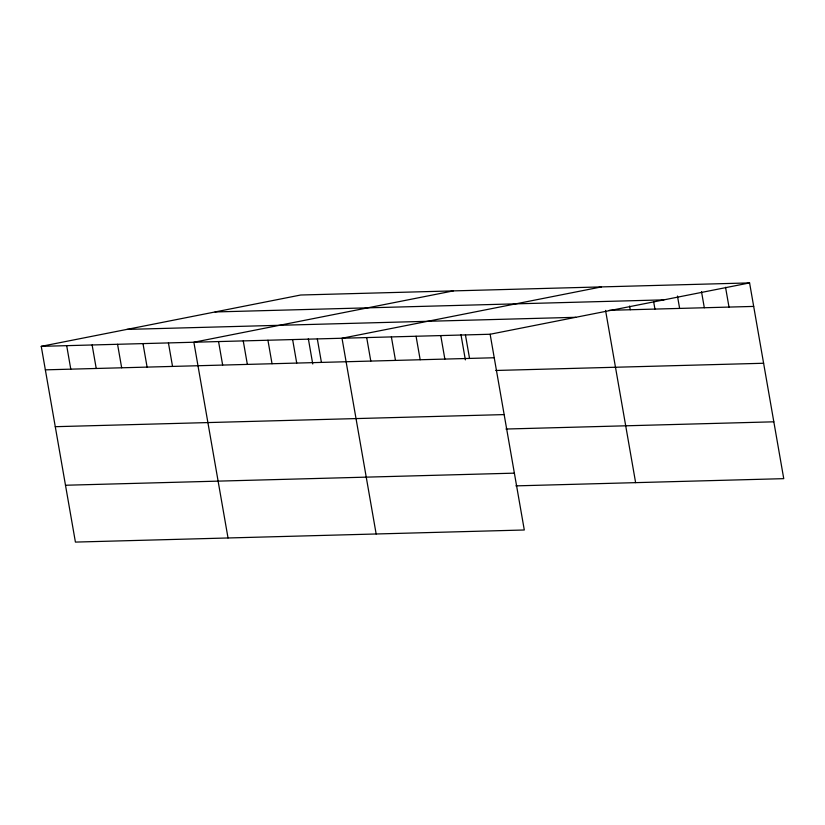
<?xml version="1.0" encoding="UTF-8"?>
<svg xmlns="http://www.w3.org/2000/svg" width="825" height="825" viewBox="0 0 825 825"><rect width="100%" height="100%" fill="white"/><g stroke="black" fill="none" stroke-linecap="round" stroke-linejoin="round"><path stroke-width="1.24" d="M41.25 346.345L490.132 334.249L524.298 529.99L75.415 542.087L41.25 346.345L300.702 295.01L749.585 282.913L783.75 478.655L515.883 485.873M453.327 290.895L193.875 342.241L228.03 537.972M601.456 286.904L342.004 338.24L376.159 533.981M490.132 334.249L749.585 282.913M215.088 311.953L663.97 299.857M609.262 310.313L753.689 306.415M126.875 329.412L575.757 317.305M45.354 369.847L494.237 357.751M495.743 370.477L763.61 363.258M55.275 426.69L504.157 414.593M505.962 429.031L773.829 421.812M65.495 485.244L514.377 473.148M725.546 287.286L729.001 307.086M701.508 291.668L704.313 307.746M677.469 296.041L679.625 308.416M653.637 301.651L654.937 309.076M629.599 306.034L630.248 309.746M605.56 310.406L635.621 482.646M465.444 334.919L469.549 358.421M460.958 334.61L465.362 359.875M440.756 335.579L444.861 359.081M416.068 336.249L420.173 359.752M391.38 336.909L395.484 360.412M366.692 337.58L370.796 361.082M317.316 338.91L321.42 362.412M308.333 338.724L312.747 363.98M292.627 339.57L296.722 363.072M267.939 340.24L272.033 363.743M243.251 340.9L247.345 364.403M218.563 341.571L222.657 365.073M168.434 342.922L172.538 366.424M142.993 343.602L147.097 367.104M117.562 344.293L121.667 367.795M92.122 344.974L96.226 368.476M66.691 345.665L70.785 369.167"/></g></svg>
